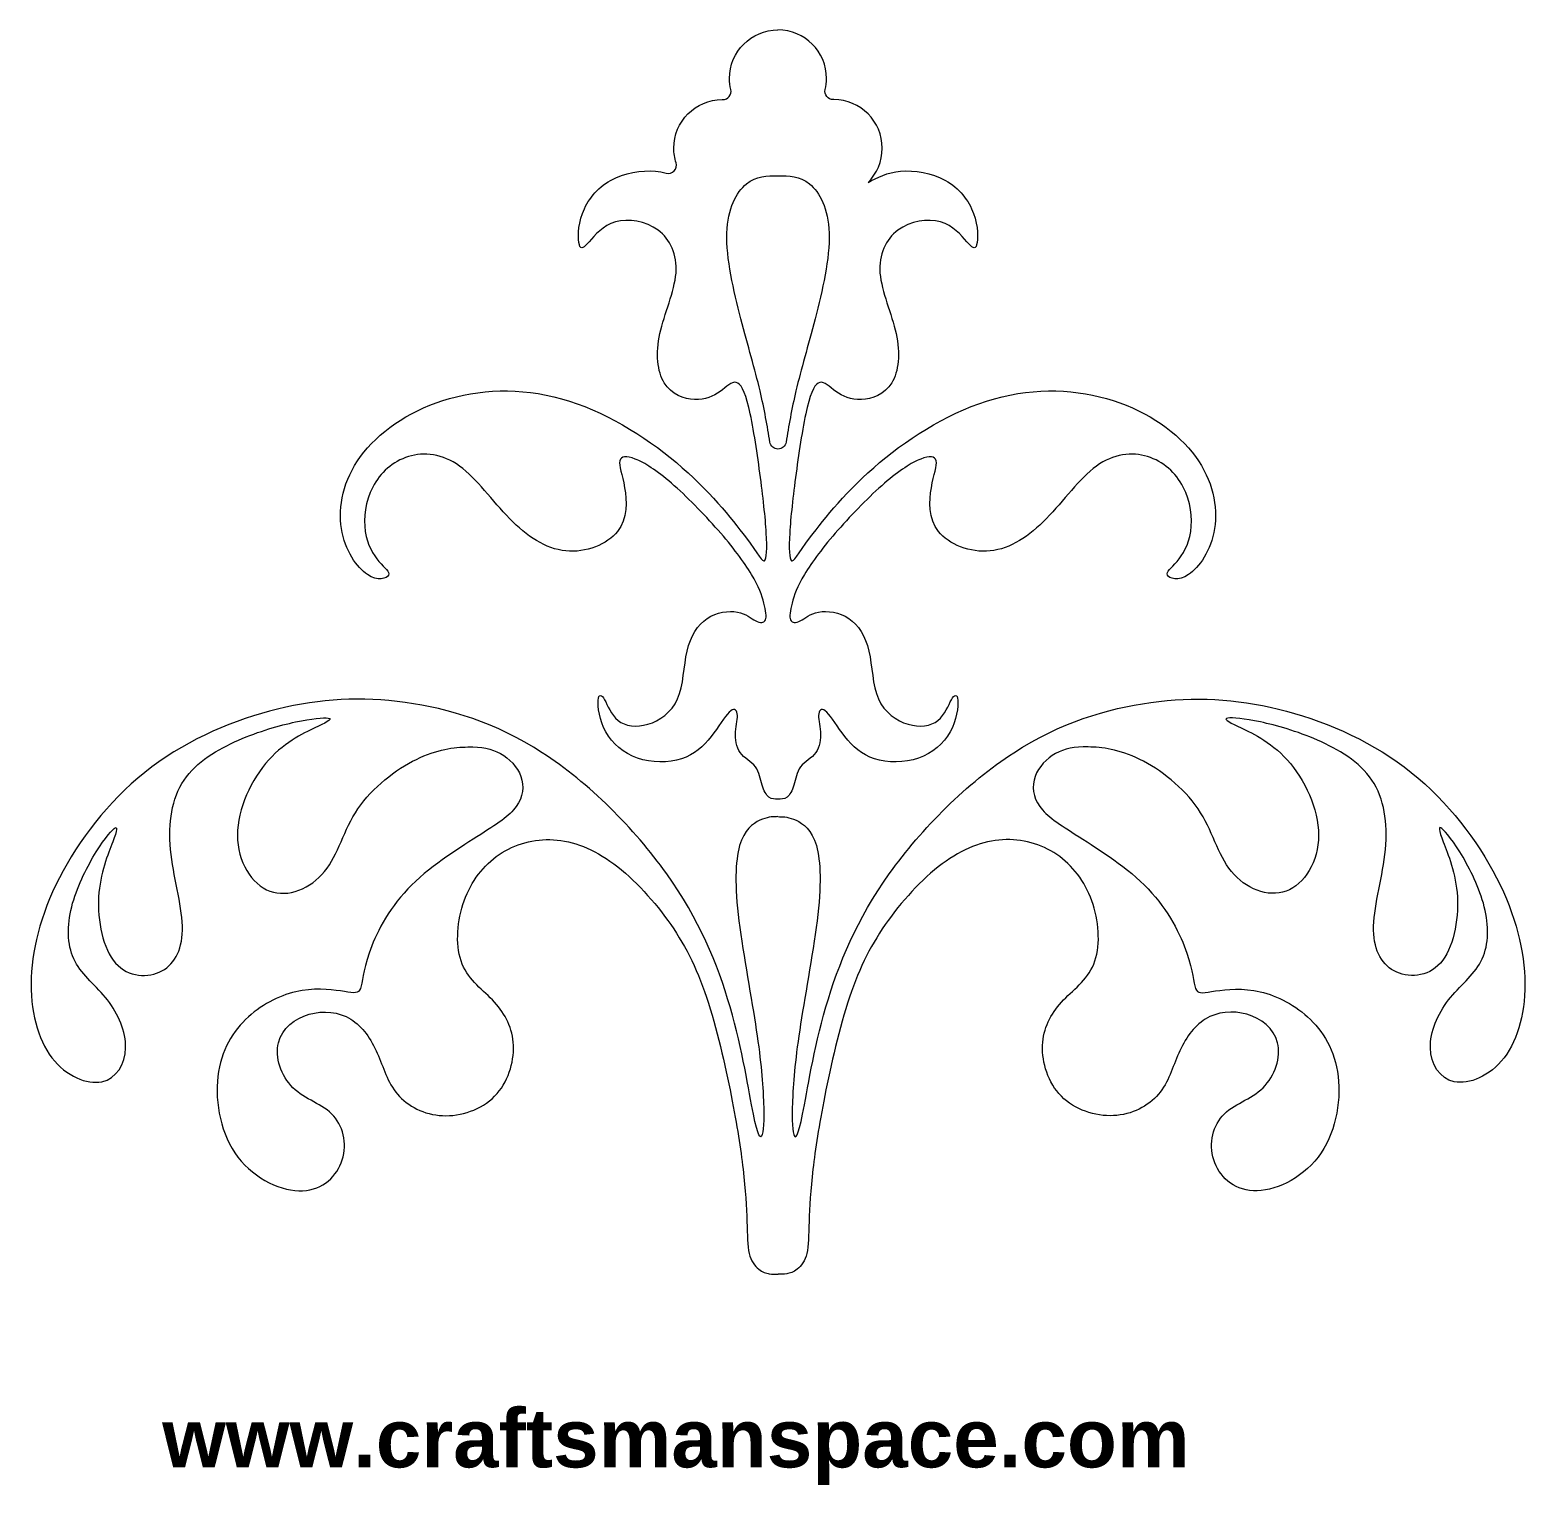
# Model space of a CAD drawing. Header units: millimetres. Extents: x 119 to 303, y -62 to 136.
# Drawn here: x 161 to 263.2, y -62.3 to 37 of the extents above; entities that cross this region are included whole.
import ezdxf

# ---------------------------------------------------------------- set-up
doc = ezdxf.new("R2010")
doc.units = ezdxf.units.MM
doc.header["$MEASUREMENT"] = 0
doc.layers.add('Layer 1', color=7, linetype='Continuous')

msp = doc.modelspace()

# ---------------------------------------------------------------- linework, layer by layer
at = {"layer": 'Layer 1', "lineweight": 20}
for points, knots in [([(212.146, -15.5038), (211.9339, -15.5038), (211.7208, -15.5038), (211.5304, -15.3613), (211.5304, -15.3613), (211.3401, -15.2189), (211.1709, -14.9334), (211.0557, -14.5393), (211.0557, -14.5393), (210.941, -14.1453), (210.8793, -13.6421), (210.6032, -13.2798), (210.6032, -13.2798), (210.3277, -12.9181), (209.8363, -12.6971), (209.5602, -12.3164), (209.5602, -12.3164), (209.2847, -11.9363), (209.223, -11.3965), (209.2536, -10.8994), (209.2536, -10.8994), (209.2842, -10.4024), (209.4072, -9.9483), (209.3643, -9.66), (209.3643, -9.66), (209.3215, -9.3717), (209.1122, -9.2487), (208.8055, -9.5492), (208.8055, -9.5492), (208.4994, -9.8498), (208.0937, -10.5744), (207.5783, -11.2245), (207.5783, -11.2245), (207.0635, -11.8745), (206.4369, -12.4517), (205.5475, -12.74), (205.5475, -12.74), (204.6581, -13.0283), (203.5044, -13.0283), (202.5471, -12.6971), (202.5471, -12.6971), (201.5904, -12.366), (200.8296, -11.7026), (200.3877, -10.905), (200.3877, -10.905), (199.9463, -10.108), (199.8228, -9.1747), (199.8595, -8.7328), (199.8595, -8.7328), (199.8962, -8.2914), (200.0933, -8.341), (200.302, -8.7027), (200.302, -8.7027), (200.5101, -9.0645), (200.7311, -9.7401), (201.2219, -10.1264), (201.2219, -10.1264), (201.7128, -10.5126), (202.4736, -10.6112), (203.2651, -10.378), (203.2651, -10.378), (204.0565, -10.1448), (204.8791, -9.5799), (205.2904, -8.6471), (205.2904, -8.6471), (205.7011, -7.7148), (205.7011, -6.4142), (205.9404, -5.3834), (205.9404, -5.3834), (206.1797, -4.3527), (206.6584, -3.5919), (207.309, -3.1561), (207.309, -3.1561), (207.959, -2.7209), (208.7816, -2.6096), (209.3705, -2.7203), (209.3705, -2.7203), (209.9593, -2.8305), (210.3155, -3.1622), (210.6221, -3.322), (210.6221, -3.322), (210.9288, -3.4811), (211.1865, -3.4689), (211.285, -3.2541), (211.285, -3.2541), (211.3829, -3.0398), (211.3212, -2.6218), (211.1865, -2.1065), (211.1865, -2.1065), (211.0518, -1.5916), (210.8425, -0.9778), (210.3394, -0.1435), (210.3394, -0.1435), (209.8368, 0.6908), (209.0387, 1.7466), (208.0509, 2.8753), (208.0509, 2.8753), (207.0635, 4.0039), (205.8848, 5.2072), (204.8724, 6.0782), (204.8724, 6.0782), (203.8606, 6.9492), (203.0135, 7.4891), (202.4002, 7.7345), (202.4002, 7.7345), (201.7868, 7.98), (201.4056, 7.931), (201.3383, 7.606), (201.3383, 7.606), (201.2709, 7.2809), (201.5164, 6.6793), (201.67, 5.7771), (201.67, 5.7771), (201.823, 4.8755), (201.8848, 3.6728), (201.1852, 2.7829), (201.1852, 2.7829), (200.4862, 1.8935), (199.0252, 1.3164), (197.6511, 1.4577), (197.6511, 1.4577), (196.277, 1.5985), (194.988, 2.4584), (193.8098, 3.6611), (193.8098, 3.6611), (192.6321, 4.8633), (191.5641, 6.4094), (190.3981, 7.2498), (190.3981, 7.2498), (189.2327, 8.0902), (187.9687, 8.226), (186.9013, 7.9004), (186.9013, 7.9004), (185.8338, 7.5754), (184.9622, 6.7895), (184.4591, 5.82), (184.4591, 5.82), (183.9565, 4.851), (183.8207, 3.6973), (183.956, 2.7834), (183.956, 2.7834), (184.0907, 1.8696), (184.4964, 1.1939), (184.8888, 0.7336), (184.8888, 0.7336), (185.2811, 0.2739), (185.6624, 0.0285), (185.5455, -0.1986), (185.5455, -0.1986), (185.4292, -0.4257), (184.8147, -0.6344), (184.0968, -0.1557), (184.0968, -0.1557), (183.3794, 0.3223), (182.5574, 1.4889), (182.3242, 2.9799), (182.3242, 2.9799), (182.091, 4.4703), (182.4472, 6.2869), (183.6315, 7.9065), (183.6315, 7.9065), (184.8153, 9.5261), (186.8278, 10.9503), (189.2577, 11.7295), (189.2577, 11.7295), (191.6871, 12.5081), (194.5344, 12.6433), (197.3628, 11.8519), (197.3628, 11.8519), (200.1912, 11.0605), (203.0012, 9.3419), (205.2041, 7.4891), (205.2041, 7.4891), (207.4064, 5.6363), (209.0026, 3.6483), (209.9226, 2.4089), (209.9226, 2.4089), (210.8425, 1.1694), (211.0885, 0.6785), (211.2293, 0.7893), (211.2293, 0.7893), (211.3701, 0.8995), (211.4074, 1.6113), (211.3462, 2.6788), (211.3462, 2.6788), (211.285, 3.7463), (211.1247, 5.1705), (210.9099, 6.7656), (210.9099, 6.7656), (210.6956, 8.3607), (210.4257, 10.1277), (210.1496, 11.2631), (210.1496, 11.2631), (209.8736, 12.3979), (209.5908, 12.901), (209.2842, 12.9689), (209.2842, 12.9689), (208.9775, 13.0363), (208.6458, 12.6673), (208.1917, 12.3484), (208.1917, 12.3484), (207.7381, 12.0295), (207.1615, 11.7595), (206.4435, 11.7901), (206.4435, 11.7901), (205.7261, 11.8207), (204.8663, 12.1525), (204.3815, 12.9316), (204.3815, 12.9316), (203.8973, 13.7108), (203.7865, 14.938), (204.081, 16.3004), (204.081, 16.3004), (204.3754, 17.6623), (205.0755, 19.1595), (205.1796, 20.4295), (205.1796, 20.4295), (205.2837, 21.6996), (204.7928, 22.7426), (203.9524, 23.3626), (203.9524, 23.3626), (203.112, 23.982), (201.921, 24.1785), (201.05, 23.933), (201.05, 23.933), (200.179, 23.6876), (199.6269, 23.0002), (199.2523, 22.5767), (199.2523, 22.5767), (198.8783, 22.1537), (198.6818, 21.9934), (198.5772, 22.3619), (198.5772, 22.3619), (198.4731, 22.7298), (198.4609, 23.6264), (198.7859, 24.5035), (198.7859, 24.5035), (199.1109, 25.3806), (199.7743, 26.2399), (200.7066, 26.7614), (200.7066, 26.7614), (201.6388, 27.2829), (202.8421, 27.4671), (203.7687, 27.3876), (203.7687, 27.3876), (204.0353, 27.3647), (204.2797, 27.3202), (204.5073, 27.2601), (204.5073, 27.2601), (204.7088, 27.2067), (204.9091, 27.2634), (205.0527, 27.4143), (205.0527, 27.4143), (205.1963, 27.5651), (205.243, 27.7671), (205.1802, 27.9658), (205.1802, 27.9658), (205.0811, 28.2814), (205.0265, 28.617), (205.0265, 28.9654), (205.0265, 28.9654), (205.0265, 30.7953), (206.5103, 32.2791), (208.3403, 32.2791), (208.3403, 32.2791), (208.3514, 32.2791), (208.3631, 32.2791), (208.3731, 32.2791), (208.3731, 32.2791), (208.5501, 32.2774), (208.7031, 32.3498), (208.8133, 32.4878), (208.8133, 32.4878), (208.9241, 32.6258), (208.9614, 32.7911), (208.9208, 32.9631), (208.9208, 32.9631), (208.8634, 33.208), (208.8323, 33.4635), (208.8323, 33.7256), (208.8323, 33.7256), (208.8323, 35.5555), (210.316, 37.0393), (212.146, 37.0393)], [0, 0, 0, 0, 0.01388889, 0.01388889, 0.01388889, 0.01388889, 0.02777778, 0.02777778, 0.02777778, 0.02777778, 0.04166667, 0.04166667, 0.04166667, 0.04166667, 0.05555556, 0.05555556, 0.05555556, 0.05555556, 0.06944444, 0.06944444, 0.06944444, 0.06944444, 0.08333333, 0.08333333, 0.08333333, 0.08333333, 0.09722222, 0.09722222, 0.09722222, 0.09722222, 0.11111111, 0.11111111, 0.11111111, 0.11111111, 0.125, 0.125, 0.125, 0.125, 0.13888889, 0.13888889, 0.13888889, 0.13888889, 0.15277778, 0.15277778, 0.15277778, 0.15277778, 0.16666667, 0.16666667, 0.16666667, 0.16666667, 0.18055556, 0.18055556, 0.18055556, 0.18055556, 0.19444444, 0.19444444, 0.19444444, 0.19444444, 0.20833333, 0.20833333, 0.20833333, 0.20833333, 0.22222222, 0.22222222, 0.22222222, 0.22222222, 0.23611111, 0.23611111, 0.23611111, 0.23611111, 0.25, 0.25, 0.25, 0.25, 0.26388889, 0.26388889, 0.26388889, 0.26388889, 0.27777778, 0.27777778, 0.27777778, 0.27777778, 0.29166667, 0.29166667, 0.29166667, 0.29166667, 0.30555556, 0.30555556, 0.30555556, 0.30555556, 0.31944444, 0.31944444, 0.31944444, 0.31944444, 0.33333333, 0.33333333, 0.33333333, 0.33333333, 0.34722222, 0.34722222, 0.34722222, 0.34722222, 0.36111111, 0.36111111, 0.36111111, 0.36111111, 0.375, 0.375, 0.375, 0.375, 0.38888889, 0.38888889, 0.38888889, 0.38888889, 0.40277778, 0.40277778, 0.40277778, 0.40277778, 0.41666667, 0.41666667, 0.41666667, 0.41666667, 0.43055556, 0.43055556, 0.43055556, 0.43055556, 0.44444444, 0.44444444, 0.44444444, 0.44444444, 0.45833333, 0.45833333, 0.45833333, 0.45833333, 0.47222222, 0.47222222, 0.47222222, 0.47222222, 0.48611111, 0.48611111, 0.48611111, 0.48611111, 0.5, 0.5, 0.5, 0.5, 0.51388889, 0.51388889, 0.51388889, 0.51388889, 0.52777778, 0.52777778, 0.52777778, 0.52777778, 0.54166667, 0.54166667, 0.54166667, 0.54166667, 0.55555556, 0.55555556, 0.55555556, 0.55555556, 0.56944444, 0.56944444, 0.56944444, 0.56944444, 0.58333333, 0.58333333, 0.58333333, 0.58333333, 0.59722222, 0.59722222, 0.59722222, 0.59722222, 0.61111111, 0.61111111, 0.61111111, 0.61111111, 0.625, 0.625, 0.625, 0.625, 0.63888889, 0.63888889, 0.63888889, 0.63888889, 0.65277778, 0.65277778, 0.65277778, 0.65277778, 0.66666667, 0.66666667, 0.66666667, 0.66666667, 0.68055556, 0.68055556, 0.68055556, 0.68055556, 0.69444444, 0.69444444, 0.69444444, 0.69444444, 0.70833333, 0.70833333, 0.70833333, 0.70833333, 0.72222222, 0.72222222, 0.72222222, 0.72222222, 0.73611111, 0.73611111, 0.73611111, 0.73611111, 0.75, 0.75, 0.75, 0.75, 0.76388889, 0.76388889, 0.76388889, 0.76388889, 0.77777778, 0.77777778, 0.77777778, 0.77777778, 0.79166667, 0.79166667, 0.79166667, 0.79166667, 0.80555556, 0.80555556, 0.80555556, 0.80555556, 0.81944444, 0.81944444, 0.81944444, 0.81944444, 0.83333333, 0.83333333, 0.83333333, 0.83333333, 0.84722222, 0.84722222, 0.84722222, 0.84722222, 0.86111111, 0.86111111, 0.86111111, 0.86111111, 0.875, 0.875, 0.875, 0.875, 0.88888889, 0.88888889, 0.88888889, 0.88888889, 0.90277778, 0.90277778, 0.90277778, 0.90277778, 0.91666667, 0.91666667, 0.91666667, 0.91666667, 0.93055556, 0.93055556, 0.93055556, 0.93055556, 0.94444444, 0.94444444, 0.94444444, 0.94444444, 0.95833333, 0.95833333, 0.95833333, 0.95833333, 0.97222222, 0.97222222, 0.97222222, 0.97222222, 1, 1, 1, 1]), ([(218.2959, 26.6223), (218.8953, 27.2217), (219.2665, 28.0504), (219.2665, 28.9654), (219.2665, 28.9654), (219.2665, 30.7953), (217.7828, 32.2791), (215.9528, 32.2791), (215.9528, 32.2791), (215.9417, 32.2791), (215.93, 32.2791), (215.92, 32.2791), (215.92, 32.2791), (215.743, 32.2774), (215.5899, 32.3498), (215.4797, 32.4878), (215.4797, 32.4878), (215.369, 32.6258), (215.3317, 32.7911), (215.3723, 32.9631), (215.3723, 32.9631), (215.4297, 33.208), (215.4608, 33.4635), (215.4608, 33.7256), (215.4608, 33.7256), (215.4608, 35.5555), (213.9759, 37.0393), (212.146, 37.0393)], [0, 0, 0, 0, 0.125, 0.125, 0.125, 0.125, 0.25, 0.25, 0.25, 0.25, 0.375, 0.375, 0.375, 0.375, 0.5, 0.5, 0.5, 0.5, 0.625, 0.625, 0.625, 0.625, 0.75, 0.75, 0.75, 0.75, 1, 1, 1, 1]), ([(212.6964, 8.8844), (212.8667, 9.9546), (213.0843, 11.1596), (213.3737, 12.384), (213.3737, 12.384), (213.7294, 13.8861), (214.1958, 15.4211), (214.6867, 17.3173), (214.6867, 17.3173), (215.1775, 19.2129), (215.6929, 21.4708), (215.6439, 23.1583), (215.6439, 23.1583), (215.5949, 24.8452), (214.9805, 25.9628), (214.3037, 26.521), (214.3037, 26.521), (213.6275, 27.0792), (212.8868, 27.0792), (212.1465, 27.0792), (212.1465, 27.0792), (211.4063, 27.0792), (210.6656, 27.0792), (209.9893, 26.521), (209.9893, 26.521), (209.3126, 25.9628), (208.6981, 24.8452), (208.6492, 23.1583), (208.6492, 23.1583), (208.6002, 21.4708), (209.1155, 19.2129), (209.6064, 17.3173), (209.6064, 17.3173), (210.0973, 15.4211), (210.5637, 13.8867), (210.9193, 12.384), (210.9193, 12.384), (211.2093, 11.1596), (211.4264, 9.9546), (211.5967, 8.8844), (211.5967, 8.8844), (211.6401, 8.6122), (211.8705, 8.4152), (212.1465, 8.4152), (212.1465, 8.4152), (212.422, 8.4152), (212.653, 8.6122), (212.6964, 8.8844)], [0, 0, 0, 0, 0.07692308, 0.07692308, 0.07692308, 0.07692308, 0.15384615, 0.15384615, 0.15384615, 0.15384615, 0.23076923, 0.23076923, 0.23076923, 0.23076923, 0.30769231, 0.30769231, 0.30769231, 0.30769231, 0.38461538, 0.38461538, 0.38461538, 0.38461538, 0.46153846, 0.46153846, 0.46153846, 0.46153846, 0.53846154, 0.53846154, 0.53846154, 0.53846154, 0.61538462, 0.61538462, 0.61538462, 0.61538462, 0.69230769, 0.69230769, 0.69230769, 0.69230769, 0.76923077, 0.76923077, 0.76923077, 0.76923077, 0.84615385, 0.84615385, 0.84615385, 0.84615385, 1, 1, 1, 1]), ([(218.2959, 26.6223), (218.9465, 26.9651), (219.5982, 27.3085), (220.5243, 27.3876), (220.5243, 27.3876), (221.451, 27.4671), (222.6543, 27.2829), (223.5865, 26.7614), (223.5865, 26.7614), (224.5187, 26.2399), (225.1821, 25.3806), (225.5072, 24.5035), (225.5072, 24.5035), (225.8322, 23.6264), (225.82, 22.7298), (225.7159, 22.3619), (225.7159, 22.3619), (225.6112, 21.9934), (225.4148, 22.1537), (225.0408, 22.5767), (225.0408, 22.5767), (224.6662, 23.0002), (224.1141, 23.6876), (223.2431, 23.933), (223.2431, 23.933), (222.3721, 24.1785), (221.1811, 23.982), (220.3407, 23.3626), (220.3407, 23.3626), (219.5003, 22.7426), (219.0094, 21.6996), (219.1135, 20.4295), (219.1135, 20.4295), (219.2176, 19.1595), (219.9177, 17.6623), (220.2121, 16.3004), (220.2121, 16.3004), (220.5065, 14.938), (220.3958, 13.7108), (219.9116, 12.9316), (219.9116, 12.9316), (219.4268, 12.1525), (218.5669, 11.8207), (217.8495, 11.7901), (217.8495, 11.7901), (217.1316, 11.7595), (216.555, 12.0295), (216.1014, 12.3484), (216.1014, 12.3484), (215.6473, 12.6673), (215.3156, 13.0363), (215.0089, 12.9689), (215.0089, 12.9689), (214.7022, 12.901), (214.4195, 12.3979), (214.1435, 11.2631), (214.1435, 11.2631), (213.8674, 10.1277), (213.5975, 8.3607), (213.3832, 6.7656), (213.3832, 6.7656), (213.1684, 5.1705), (213.0081, 3.7463), (212.9469, 2.6788), (212.9469, 2.6788), (212.8856, 1.6113), (212.9229, 0.8995), (213.0637, 0.7893), (213.0637, 0.7893), (213.2045, 0.6785), (213.4505, 1.1694), (214.3705, 2.4089), (214.3705, 2.4089), (215.2905, 3.6483), (216.8867, 5.6363), (219.089, 7.4891), (219.089, 7.4891), (221.2918, 9.3419), (224.1019, 11.0605), (226.9303, 11.8519), (226.9303, 11.8519), (229.7587, 12.6433), (232.606, 12.5081), (235.0354, 11.7295), (235.0354, 11.7295), (237.4653, 10.9503), (239.4778, 9.5261), (240.6616, 7.9065), (240.6616, 7.9065), (241.8459, 6.2869), (242.2021, 4.4703), (241.9689, 2.9799), (241.9689, 2.9799), (241.7357, 1.4889), (240.9137, 0.3223), (240.1963, -0.1557), (240.1963, -0.1557), (239.4783, -0.6344), (238.8639, -0.4257), (238.7476, -0.1986), (238.7476, -0.1986), (238.6307, 0.0285), (239.012, 0.2739), (239.4043, 0.7336), (239.4043, 0.7336), (239.7967, 1.1939), (240.2024, 1.8696), (240.3371, 2.7834), (240.3371, 2.7834), (240.4723, 3.6973), (240.3365, 4.851), (239.834, 5.82), (239.834, 5.82), (239.3309, 6.7895), (238.4593, 7.5754), (237.3918, 7.9004), (237.3918, 7.9004), (236.3244, 8.226), (235.0604, 8.0902), (233.895, 7.2498), (233.895, 7.2498), (232.729, 6.4094), (231.661, 4.8633), (230.4833, 3.6611), (230.4833, 3.6611), (229.3051, 2.4584), (228.0161, 1.5985), (226.642, 1.4577), (226.642, 1.4577), (225.2679, 1.3164), (223.8069, 1.8935), (223.1079, 2.7829), (223.1079, 2.7829), (222.4083, 3.6728), (222.4701, 4.8755), (222.6231, 5.7771), (222.6231, 5.7771), (222.7767, 6.6793), (223.0222, 7.2809), (222.9548, 7.606), (222.9548, 7.606), (222.8875, 7.931), (222.5062, 7.98), (221.8929, 7.7345), (221.8929, 7.7345), (221.2796, 7.4891), (220.4325, 6.9492), (219.4207, 6.0782), (219.4207, 6.0782), (218.4083, 5.2072), (217.2295, 4.0039), (216.2422, 2.8753), (216.2422, 2.8753), (215.2543, 1.7466), (214.4562, 0.6908), (213.9537, -0.1435), (213.9537, -0.1435), (213.4505, -0.9778), (213.2413, -1.5916), (213.1066, -2.1065), (213.1066, -2.1065), (212.9719, -2.6218), (212.9101, -3.0398), (213.0081, -3.2541), (213.0081, -3.2541), (213.1066, -3.4689), (213.3643, -3.4811), (213.6709, -3.322), (213.6709, -3.322), (213.9776, -3.1622), (214.3338, -2.8305), (214.9226, -2.7203), (214.9226, -2.7203), (215.5115, -2.6096), (216.3341, -2.7209), (216.9841, -3.1561), (216.9841, -3.1561), (217.6347, -3.5919), (218.1134, -4.3527), (218.3527, -5.3834), (218.3527, -5.3834), (218.592, -6.4142), (218.592, -7.7148), (219.0027, -8.6471), (219.0027, -8.6471), (219.414, -9.5799), (220.2366, -10.1448), (221.028, -10.378), (221.028, -10.378), (221.8194, -10.6112), (222.5803, -10.5126), (223.0711, -10.1264), (223.0711, -10.1264), (223.562, -9.7401), (223.783, -9.0645), (223.9911, -8.7027), (223.9911, -8.7027), (224.1998, -8.341), (224.3968, -8.2914), (224.4336, -8.7328), (224.4336, -8.7328), (224.4703, -9.1747), (224.3468, -10.108), (223.9054, -10.905), (223.9054, -10.905), (223.4635, -11.7026), (222.7027, -12.366), (221.746, -12.6971), (221.746, -12.6971), (220.7887, -13.0283), (219.635, -13.0283), (218.7456, -12.74), (218.7456, -12.74), (217.8562, -12.4517), (217.2295, -11.8745), (216.7147, -11.2245), (216.7147, -11.2245), (216.1994, -10.5744), (215.7936, -9.8498), (215.4875, -9.5492), (215.4875, -9.5492), (215.1809, -9.2487), (214.9716, -9.3717), (214.9288, -9.66), (214.9288, -9.66), (214.8859, -9.9483), (215.0089, -10.4024), (215.0395, -10.8994), (215.0395, -10.8994), (215.0701, -11.3965), (215.0083, -11.9363), (214.7328, -12.3164), (214.7328, -12.3164), (214.4568, -12.6971), (213.9654, -12.9181), (213.6899, -13.2798), (213.6899, -13.2798), (213.4138, -13.6421), (213.352, -14.1453), (213.2374, -14.5393), (213.2374, -14.5393), (213.1222, -14.9334), (212.953, -15.2189), (212.7626, -15.3613), (212.7626, -15.3613), (212.5723, -15.5038), (212.358, -15.5038), (212.146, -15.5038)], [0, 0, 0, 0, 0.01587302, 0.01587302, 0.01587302, 0.01587302, 0.03174603, 0.03174603, 0.03174603, 0.03174603, 0.04761905, 0.04761905, 0.04761905, 0.04761905, 0.06349206, 0.06349206, 0.06349206, 0.06349206, 0.07936508, 0.07936508, 0.07936508, 0.07936508, 0.0952381, 0.0952381, 0.0952381, 0.0952381, 0.11111111, 0.11111111, 0.11111111, 0.11111111, 0.12698413, 0.12698413, 0.12698413, 0.12698413, 0.14285714, 0.14285714, 0.14285714, 0.14285714, 0.15873016, 0.15873016, 0.15873016, 0.15873016, 0.17460317, 0.17460317, 0.17460317, 0.17460317, 0.19047619, 0.19047619, 0.19047619, 0.19047619, 0.20634921, 0.20634921, 0.20634921, 0.20634921, 0.22222222, 0.22222222, 0.22222222, 0.22222222, 0.23809524, 0.23809524, 0.23809524, 0.23809524, 0.25396825, 0.25396825, 0.25396825, 0.25396825, 0.26984127, 0.26984127, 0.26984127, 0.26984127, 0.28571429, 0.28571429, 0.28571429, 0.28571429, 0.3015873, 0.3015873, 0.3015873, 0.3015873, 0.31746032, 0.31746032, 0.31746032, 0.31746032, 0.33333333, 0.33333333, 0.33333333, 0.33333333, 0.34920635, 0.34920635, 0.34920635, 0.34920635, 0.36507937, 0.36507937, 0.36507937, 0.36507937, 0.38095238, 0.38095238, 0.38095238, 0.38095238, 0.3968254, 0.3968254, 0.3968254, 0.3968254, 0.41269841, 0.41269841, 0.41269841, 0.41269841, 0.42857143, 0.42857143, 0.42857143, 0.42857143, 0.44444444, 0.44444444, 0.44444444, 0.44444444, 0.46031746, 0.46031746, 0.46031746, 0.46031746, 0.47619048, 0.47619048, 0.47619048, 0.47619048, 0.49206349, 0.49206349, 0.49206349, 0.49206349, 0.50793651, 0.50793651, 0.50793651, 0.50793651, 0.52380952, 0.52380952, 0.52380952, 0.52380952, 0.53968254, 0.53968254, 0.53968254, 0.53968254, 0.55555556, 0.55555556, 0.55555556, 0.55555556, 0.57142857, 0.57142857, 0.57142857, 0.57142857, 0.58730159, 0.58730159, 0.58730159, 0.58730159, 0.6031746, 0.6031746, 0.6031746, 0.6031746, 0.61904762, 0.61904762, 0.61904762, 0.61904762, 0.63492063, 0.63492063, 0.63492063, 0.63492063, 0.65079365, 0.65079365, 0.65079365, 0.65079365, 0.66666667, 0.66666667, 0.66666667, 0.66666667, 0.68253968, 0.68253968, 0.68253968, 0.68253968, 0.6984127, 0.6984127, 0.6984127, 0.6984127, 0.71428571, 0.71428571, 0.71428571, 0.71428571, 0.73015873, 0.73015873, 0.73015873, 0.73015873, 0.74603175, 0.74603175, 0.74603175, 0.74603175, 0.76190476, 0.76190476, 0.76190476, 0.76190476, 0.77777778, 0.77777778, 0.77777778, 0.77777778, 0.79365079, 0.79365079, 0.79365079, 0.79365079, 0.80952381, 0.80952381, 0.80952381, 0.80952381, 0.82539683, 0.82539683, 0.82539683, 0.82539683, 0.84126984, 0.84126984, 0.84126984, 0.84126984, 0.85714286, 0.85714286, 0.85714286, 0.85714286, 0.87301587, 0.87301587, 0.87301587, 0.87301587, 0.88888889, 0.88888889, 0.88888889, 0.88888889, 0.9047619, 0.9047619, 0.9047619, 0.9047619, 0.92063492, 0.92063492, 0.92063492, 0.92063492, 0.93650794, 0.93650794, 0.93650794, 0.93650794, 0.95238095, 0.95238095, 0.95238095, 0.95238095, 0.96825397, 0.96825397, 0.96825397, 0.96825397, 1, 1, 1, 1]), ([(212.146, -16.6926), (211.8466, -16.6926), (211.5471, -16.6926), (211.0908, -16.864), (211.0908, -16.864), (210.6344, -17.036), (210.0205, -17.38), (209.6526, -18.2999), (209.6526, -18.2999), (209.2847, -19.2205), (209.1612, -20.7176), (209.3821, -22.9444), (209.3821, -22.9444), (209.6031, -25.1717), (210.168, -28.1298), (210.5359, -30.4362), (210.5359, -30.4362), (210.9038, -32.7431), (211.0763, -34.4005), (211.1436, -35.719), (211.1436, -35.719), (211.211, -37.038), (211.1742, -38.0203), (211.064, -38.3943), (211.064, -38.3943), (210.9533, -38.7689), (210.7691, -38.5351), (210.4624, -37.0018), (210.4624, -37.0018), (210.1557, -35.468), (209.7255, -32.6329), (208.8729, -29.6882), (208.8729, -29.6882), (208.0203, -26.7429), (206.7441, -23.6868), (204.5418, -20.5946), (204.5418, -20.5946), (202.3389, -17.5024), (199.2094, -14.3729), (196.0438, -12.3237), (196.0438, -12.3237), (192.8775, -10.2744), (189.6746, -9.3049), (186.6803, -8.8936), (186.6803, -8.8936), (183.686, -8.4823), (180.9005, -8.6304), (177.968, -9.3478), (177.968, -9.3478), (175.035, -10.0657), (171.9544, -11.3542), (169.3715, -13.2988), (169.3715, -13.2988), (166.7885, -15.2439), (164.702, -17.8464), (163.3095, -20.3982), (163.3095, -20.3982), (161.917, -22.9505), (161.2169, -25.4544), (161.1311, -27.6873), (161.1311, -27.6873), (161.0454, -29.9208), (161.573, -31.8843), (162.5481, -33.1544), (162.5481, -33.1544), (163.5238, -34.4244), (164.948, -35.0016), (165.9537, -34.7929), (165.9537, -34.7929), (166.9599, -34.5842), (167.5493, -33.5901), (167.5799, -32.4859), (167.5799, -32.4859), (167.6105, -31.3812), (167.0829, -30.1662), (166.3405, -29.2095), (166.3405, -29.2095), (165.598, -28.2522), (164.6408, -27.5521), (164.1315, -26.5831), (164.1315, -26.5831), (163.6223, -25.6136), (163.5611, -24.3742), (163.8432, -23.0919), (163.8432, -23.0919), (164.1254, -21.8096), (164.7515, -20.4839), (165.3526, -19.4598), (165.3526, -19.4598), (165.9537, -18.4352), (166.5308, -17.7106), (166.7946, -17.5024), (166.7946, -17.5024), (167.0584, -17.2937), (167.0089, -17.6004), (166.7022, -18.4163), (166.7022, -18.4163), (166.3956, -19.2322), (165.8312, -20.5579), (165.7394, -22.1775), (165.7394, -22.1775), (165.647, -23.797), (166.0277, -25.7121), (166.8987, -26.6933), (166.8987, -26.6933), (167.7697, -27.6751), (169.1327, -27.7246), (170.0649, -27.2215), (170.0649, -27.2215), (170.9977, -26.7184), (171.5009, -25.6626), (171.458, -24.166), (171.458, -24.166), (171.4151, -22.6689), (170.8258, -20.7293), (170.6538, -18.9261), (170.6538, -18.9261), (170.4818, -17.1223), (170.7278, -15.4526), (171.5743, -14.1954), (171.5743, -14.1954), (172.4208, -12.9375), (173.869, -12.0905), (175.286, -11.471), (175.286, -11.471), (176.7035, -10.8516), (178.0905, -10.4581), (179.1947, -10.2255), (179.1947, -10.2255), (180.2989, -9.9923), (181.1214, -9.9182), (181.422, -9.9611), (181.422, -9.9611), (181.7231, -10.004), (181.5016, -10.1642), (180.7046, -10.5382), (180.7046, -10.5382), (179.907, -10.9123), (178.5318, -11.5016), (177.3603, -12.8146), (177.3603, -12.8146), (176.1887, -14.1275), (175.2186, -16.165), (175.2186, -17.9627), (175.2186, -17.9627), (175.2186, -19.7603), (176.1887, -21.3187), (177.4398, -21.779), (177.4398, -21.779), (178.6915, -22.2392), (180.2254, -21.6009), (181.1699, -20.4416), (181.1699, -20.4416), (182.1149, -19.2817), (182.4716, -17.6004), (183.4529, -16.1466), (183.4529, -16.1466), (184.4346, -14.6924), (186.0425, -13.4646), (187.4411, -12.7778), (187.4411, -12.7778), (188.8397, -12.091), (190.0308, -11.943), (190.963, -11.9307), (190.963, -11.9307), (191.8952, -11.9185), (192.5709, -12.0415), (193.1842, -12.3849), (193.1842, -12.3849), (193.7975, -12.7283), (194.3502, -13.2932), (194.5834, -13.9494), (194.5834, -13.9494), (194.8166, -14.6061), (194.7303, -15.3547), (194.2706, -15.9986), (194.2706, -15.9986), (193.8103, -16.6431), (192.9755, -17.1835), (191.583, -18.0667), (191.583, -18.0667), (190.1905, -18.95), (188.2387, -20.1778), (186.8523, -21.6315), (186.8523, -21.6315), (185.4659, -23.0852), (184.6433, -24.7671), (184.2203, -26.006), (184.2203, -26.006), (183.7968, -27.2454), (183.7718, -28.0435), (183.6248, -28.4175), (183.6248, -28.4175), (183.4773, -28.7921), (183.2074, -28.7426), (182.539, -28.6385), (182.539, -28.6385), (181.87, -28.5344), (180.802, -28.3741), (179.6427, -28.5645), (179.6427, -28.5645), (178.4828, -28.7548), (177.2311, -29.2952), (176.1637, -30.1968), (176.1637, -30.1968), (175.0962, -31.099), (174.2124, -32.3629), (173.9302, -34.1055), (173.9302, -34.1055), (173.648, -35.8481), (173.9675, -38.0693), (175.0472, -39.6583), (175.0472, -39.6583), (176.1269, -41.2472), (177.968, -42.205), (179.4095, -42.2479), (179.4095, -42.2479), (180.8515, -42.2908), (181.8945, -41.4192), (182.3119, -40.3334), (182.3119, -40.3334), (182.7293, -39.2475), (182.5201, -37.9463), (181.7965, -37.1365), (181.7965, -37.1365), (181.0725, -36.3267), (179.833, -36.0073), (179.011, -35.2036), (179.011, -35.2036), (178.189, -34.3999), (177.7832, -33.1115), (178.0226, -32.1303), (178.0226, -32.1303), (178.2619, -31.1485), (179.1462, -30.4729), (180.1152, -30.1907), (180.1152, -30.1907), (181.0847, -29.9085), (182.1399, -30.0193), (182.9558, -30.5157), (182.9558, -30.5157), (183.7718, -31.0127), (184.3489, -31.8971), (184.7719, -32.8538), (184.7719, -32.8538), (185.1954, -33.8111), (185.4653, -34.8418), (186.1583, -35.6516), (186.1583, -35.6516), (186.8517, -36.4614), (187.9693, -37.0508), (189.2265, -37.112), (189.2265, -37.112), (190.4844, -37.1732), (191.8835, -36.7069), (192.7913, -35.7869), (192.7913, -35.7869), (193.699, -34.8663), (194.117, -33.4916), (194.0741, -32.3201), (194.0741, -32.3201), (194.0307, -31.148), (193.5276, -30.1785), (192.779, -29.3626), (192.779, -29.3626), (192.0305, -28.5467), (191.0365, -27.8838), (190.5762, -26.7612), (190.5762, -26.7612), (190.1159, -25.6387), (190.1899, -24.0553), (190.6252, -22.6934), (190.6252, -22.6934), (191.0609, -21.3315), (191.859, -20.1894), (192.902, -19.4169), (192.902, -19.4169), (193.945, -18.6439), (195.2334, -18.2382), (196.5647, -18.2627), (196.5647, -18.2627), (197.896, -18.2877), (199.2712, -18.7418), (200.6698, -19.7236), (200.6698, -19.7236), (202.0685, -20.7054), (203.4927, -22.2147), (204.6153, -23.7731), (204.6153, -23.7731), (205.7378, -25.3314), (206.5604, -26.9393), (207.2594, -29.0253), (207.2594, -29.0253), (207.959, -31.1113), (208.5362, -33.6759), (208.9469, -35.7435), (208.9469, -35.7435), (209.3576, -37.8111), (209.6036, -39.3822), (209.7628, -40.7747), (209.7628, -40.7747), (209.922, -42.1678), (209.996, -43.3827), (210.0266, -44.3394), (210.0266, -44.3394), (210.0572, -45.2967), (210.045, -45.9968), (210.1736, -46.5178), (210.1736, -46.5178), (210.3027, -47.0393), (210.5726, -47.3832), (210.8303, -47.5914), (210.8303, -47.5914), (211.088, -47.8001), (211.3334, -47.8741), (211.5505, -47.9103), (211.5505, -47.9103), (211.7681, -47.947), (211.9579, -47.9465), (212.1471, -47.9459)], [0, 0, 0, 0, 0.01234568, 0.01234568, 0.01234568, 0.01234568, 0.02469136, 0.02469136, 0.02469136, 0.02469136, 0.03703704, 0.03703704, 0.03703704, 0.03703704, 0.04938272, 0.04938272, 0.04938272, 0.04938272, 0.0617284, 0.0617284, 0.0617284, 0.0617284, 0.07407407, 0.07407407, 0.07407407, 0.07407407, 0.08641975, 0.08641975, 0.08641975, 0.08641975, 0.09876543, 0.09876543, 0.09876543, 0.09876543, 0.11111111, 0.11111111, 0.11111111, 0.11111111, 0.12345679, 0.12345679, 0.12345679, 0.12345679, 0.13580247, 0.13580247, 0.13580247, 0.13580247, 0.14814815, 0.14814815, 0.14814815, 0.14814815, 0.16049383, 0.16049383, 0.16049383, 0.16049383, 0.17283951, 0.17283951, 0.17283951, 0.17283951, 0.18518519, 0.18518519, 0.18518519, 0.18518519, 0.19753086, 0.19753086, 0.19753086, 0.19753086, 0.20987654, 0.20987654, 0.20987654, 0.20987654, 0.22222222, 0.22222222, 0.22222222, 0.22222222, 0.2345679, 0.2345679, 0.2345679, 0.2345679, 0.24691358, 0.24691358, 0.24691358, 0.24691358, 0.25925926, 0.25925926, 0.25925926, 0.25925926, 0.27160494, 0.27160494, 0.27160494, 0.27160494, 0.28395062, 0.28395062, 0.28395062, 0.28395062, 0.2962963, 0.2962963, 0.2962963, 0.2962963, 0.30864198, 0.30864198, 0.30864198, 0.30864198, 0.32098765, 0.32098765, 0.32098765, 0.32098765, 0.33333333, 0.33333333, 0.33333333, 0.33333333, 0.34567901, 0.34567901, 0.34567901, 0.34567901, 0.35802469, 0.35802469, 0.35802469, 0.35802469, 0.37037037, 0.37037037, 0.37037037, 0.37037037, 0.38271605, 0.38271605, 0.38271605, 0.38271605, 0.39506173, 0.39506173, 0.39506173, 0.39506173, 0.40740741, 0.40740741, 0.40740741, 0.40740741, 0.41975309, 0.41975309, 0.41975309, 0.41975309, 0.43209877, 0.43209877, 0.43209877, 0.43209877, 0.44444444, 0.44444444, 0.44444444, 0.44444444, 0.45679012, 0.45679012, 0.45679012, 0.45679012, 0.4691358, 0.4691358, 0.4691358, 0.4691358, 0.48148148, 0.48148148, 0.48148148, 0.48148148, 0.49382716, 0.49382716, 0.49382716, 0.49382716, 0.50617284, 0.50617284, 0.50617284, 0.50617284, 0.51851852, 0.51851852, 0.51851852, 0.51851852, 0.5308642, 0.5308642, 0.5308642, 0.5308642, 0.54320988, 0.54320988, 0.54320988, 0.54320988, 0.55555556, 0.55555556, 0.55555556, 0.55555556, 0.56790123, 0.56790123, 0.56790123, 0.56790123, 0.58024691, 0.58024691, 0.58024691, 0.58024691, 0.59259259, 0.59259259, 0.59259259, 0.59259259, 0.60493827, 0.60493827, 0.60493827, 0.60493827, 0.61728395, 0.61728395, 0.61728395, 0.61728395, 0.62962963, 0.62962963, 0.62962963, 0.62962963, 0.64197531, 0.64197531, 0.64197531, 0.64197531, 0.65432099, 0.65432099, 0.65432099, 0.65432099, 0.66666667, 0.66666667, 0.66666667, 0.66666667, 0.67901235, 0.67901235, 0.67901235, 0.67901235, 0.69135802, 0.69135802, 0.69135802, 0.69135802, 0.7037037, 0.7037037, 0.7037037, 0.7037037, 0.71604938, 0.71604938, 0.71604938, 0.71604938, 0.72839506, 0.72839506, 0.72839506, 0.72839506, 0.74074074, 0.74074074, 0.74074074, 0.74074074, 0.75308642, 0.75308642, 0.75308642, 0.75308642, 0.7654321, 0.7654321, 0.7654321, 0.7654321, 0.77777778, 0.77777778, 0.77777778, 0.77777778, 0.79012346, 0.79012346, 0.79012346, 0.79012346, 0.80246914, 0.80246914, 0.80246914, 0.80246914, 0.81481481, 0.81481481, 0.81481481, 0.81481481, 0.82716049, 0.82716049, 0.82716049, 0.82716049, 0.83950617, 0.83950617, 0.83950617, 0.83950617, 0.85185185, 0.85185185, 0.85185185, 0.85185185, 0.86419753, 0.86419753, 0.86419753, 0.86419753, 0.87654321, 0.87654321, 0.87654321, 0.87654321, 0.88888889, 0.88888889, 0.88888889, 0.88888889, 0.90123457, 0.90123457, 0.90123457, 0.90123457, 0.91358025, 0.91358025, 0.91358025, 0.91358025, 0.92592593, 0.92592593, 0.92592593, 0.92592593, 0.9382716, 0.9382716, 0.9382716, 0.9382716, 0.95061728, 0.95061728, 0.95061728, 0.95061728, 0.96296296, 0.96296296, 0.96296296, 0.96296296, 0.97530864, 0.97530864, 0.97530864, 0.97530864, 1, 1, 1, 1]), ([(212.146, -16.6926), (212.4454, -16.6926), (212.7459, -16.6926), (213.2023, -16.864), (213.2023, -16.864), (213.6587, -17.036), (214.2726, -17.38), (214.6405, -18.2999), (214.6405, -18.2999), (215.0083, -19.2205), (215.1319, -20.7176), (214.9109, -22.9444), (214.9109, -22.9444), (214.69, -25.1717), (214.1251, -28.1298), (213.7572, -30.4362), (213.7572, -30.4362), (213.3893, -32.7431), (213.2168, -34.4005), (213.1495, -35.719), (213.1495, -35.719), (213.0821, -37.038), (213.1188, -38.0203), (213.229, -38.3943), (213.229, -38.3943), (213.3398, -38.7689), (213.524, -38.5351), (213.8307, -37.0018), (213.8307, -37.0018), (214.1373, -35.468), (214.5675, -32.6329), (215.4202, -29.6882), (215.4202, -29.6882), (216.2728, -26.7429), (217.549, -23.6868), (219.7513, -20.5946), (219.7513, -20.5946), (221.9541, -17.5024), (225.0836, -14.3729), (228.2493, -12.3237), (228.2493, -12.3237), (231.4155, -10.2744), (234.6185, -9.3049), (237.6128, -8.8936), (237.6128, -8.8936), (240.607, -8.4823), (243.3926, -8.6304), (246.3251, -9.3478), (246.3251, -9.3478), (249.2581, -10.0657), (252.3386, -11.3542), (254.9216, -13.2988), (254.9216, -13.2988), (257.5046, -15.2439), (259.5911, -17.8464), (260.9836, -20.3982), (260.9836, -20.3982), (262.3761, -22.9505), (263.0762, -25.4544), (263.1619, -27.6873), (263.1619, -27.6873), (263.2476, -29.9208), (262.72, -31.8843), (261.7449, -33.1544), (261.7449, -33.1544), (260.7693, -34.4244), (259.3451, -35.0016), (258.3394, -34.7929), (258.3394, -34.7929), (257.3331, -34.5842), (256.7438, -33.5901), (256.7131, -32.4859), (256.7131, -32.4859), (256.6825, -31.3812), (257.2101, -30.1662), (257.9526, -29.2095), (257.9526, -29.2095), (258.695, -28.2522), (259.6523, -27.5521), (260.1616, -26.5831), (260.1616, -26.5831), (260.6708, -25.6136), (260.732, -24.3742), (260.4498, -23.0919), (260.4498, -23.0919), (260.1677, -21.8096), (259.5416, -20.4839), (258.9405, -19.4598), (258.9405, -19.4598), (258.3394, -18.4352), (257.7623, -17.7106), (257.4984, -17.5024), (257.4984, -17.5024), (257.2346, -17.2937), (257.2842, -17.6004), (257.5908, -18.4163), (257.5908, -18.4163), (257.8975, -19.2322), (258.4618, -20.5579), (258.5537, -22.1775), (258.5537, -22.1775), (258.6461, -23.797), (258.2654, -25.7121), (257.3944, -26.6933), (257.3944, -26.6933), (256.5234, -27.6751), (255.1604, -27.7246), (254.2281, -27.2215), (254.2281, -27.2215), (253.2953, -26.7184), (252.7922, -25.6626), (252.8351, -24.166), (252.8351, -24.166), (252.8779, -22.6689), (253.4673, -20.7293), (253.6393, -18.9261), (253.6393, -18.9261), (253.8113, -17.1223), (253.5653, -15.4526), (252.7188, -14.1954), (252.7188, -14.1954), (251.8722, -12.9375), (250.4241, -12.0905), (249.0071, -11.471), (249.0071, -11.471), (247.5896, -10.8516), (246.2026, -10.4581), (245.0984, -10.2255), (245.0984, -10.2255), (243.9942, -9.9923), (243.1716, -9.9182), (242.8711, -9.9611), (242.8711, -9.9611), (242.57, -10.004), (242.7915, -10.1642), (243.5885, -10.5382), (243.5885, -10.5382), (244.386, -10.9123), (245.7613, -11.5016), (246.9328, -12.8146), (246.9328, -12.8146), (248.1044, -14.1275), (249.0744, -16.165), (249.0744, -17.9627), (249.0744, -17.9627), (249.0744, -19.7603), (248.1044, -21.3187), (246.8532, -21.779), (246.8532, -21.779), (245.6015, -22.2392), (244.0677, -21.6009), (243.1232, -20.4416), (243.1232, -20.4416), (242.1782, -19.2817), (241.8214, -17.6004), (240.8402, -16.1466), (240.8402, -16.1466), (239.8585, -14.6924), (238.2506, -13.4646), (236.852, -12.7778), (236.852, -12.7778), (235.4533, -12.091), (234.2623, -11.943), (233.3301, -11.9307), (233.3301, -11.9307), (232.3979, -11.9185), (231.7222, -12.0415), (231.1089, -12.3849), (231.1089, -12.3849), (230.4956, -12.7283), (229.9429, -13.2932), (229.7097, -13.9494), (229.7097, -13.9494), (229.4765, -14.6061), (229.5628, -15.3547), (230.0225, -15.9986), (230.0225, -15.9986), (230.4828, -16.6431), (231.3176, -17.1835), (232.7101, -18.0667), (232.7101, -18.0667), (234.1026, -18.95), (236.0544, -20.1778), (237.4408, -21.6315), (237.4408, -21.6315), (238.8272, -23.0852), (239.6498, -24.7671), (240.0727, -26.006), (240.0727, -26.006), (240.4963, -27.2454), (240.5213, -28.0435), (240.6683, -28.4175), (240.6683, -28.4175), (240.8157, -28.7921), (241.0857, -28.7426), (241.7541, -28.6385), (241.7541, -28.6385), (242.4231, -28.5344), (243.4911, -28.3741), (244.6504, -28.5645), (244.6504, -28.5645), (245.8103, -28.7548), (247.0619, -29.2952), (248.1294, -30.1968), (248.1294, -30.1968), (249.1969, -31.099), (250.0807, -32.3629), (250.3629, -34.1055), (250.3629, -34.1055), (250.645, -35.8481), (250.3256, -38.0693), (249.2459, -39.6583), (249.2459, -39.6583), (248.1661, -41.2472), (246.3251, -42.205), (244.8836, -42.2479), (244.8836, -42.2479), (243.4416, -42.2908), (242.3986, -41.4192), (241.9812, -40.3334), (241.9812, -40.3334), (241.5638, -39.2475), (241.773, -37.9463), (242.4965, -37.1365), (242.4965, -37.1365), (243.2206, -36.3267), (244.4601, -36.0073), (245.2821, -35.2036), (245.2821, -35.2036), (246.1041, -34.3999), (246.5098, -33.1115), (246.2705, -32.1303), (246.2705, -32.1303), (246.0312, -31.1485), (245.1468, -30.4729), (244.1779, -30.1907), (244.1779, -30.1907), (243.2084, -29.9085), (242.1531, -30.0193), (241.3372, -30.5157), (241.3372, -30.5157), (240.5213, -31.0127), (239.9442, -31.8971), (239.5212, -32.8538), (239.5212, -32.8538), (239.0977, -33.8111), (238.8277, -34.8418), (238.1348, -35.6516), (238.1348, -35.6516), (237.4414, -36.4614), (236.3238, -37.0508), (235.0665, -37.112), (235.0665, -37.112), (233.8087, -37.1732), (232.4096, -36.7069), (231.5018, -35.7869), (231.5018, -35.7869), (230.5941, -34.8663), (230.1761, -33.4916), (230.219, -32.3201), (230.219, -32.3201), (230.2624, -31.148), (230.7655, -30.1785), (231.5141, -29.3626), (231.5141, -29.3626), (232.2626, -28.5467), (233.2566, -27.8838), (233.7169, -26.7612), (233.7169, -26.7612), (234.1772, -25.6387), (234.1031, -24.0553), (233.6679, -22.6934), (233.6679, -22.6934), (233.2321, -21.3315), (232.434, -20.1894), (231.3911, -19.4169), (231.3911, -19.4169), (230.3481, -18.6439), (229.0597, -18.2382), (227.7284, -18.2627), (227.7284, -18.2627), (226.3971, -18.2877), (225.0219, -18.7418), (223.6232, -19.7236), (223.6232, -19.7236), (222.2246, -20.7054), (220.8004, -22.2147), (219.6778, -23.7731), (219.6778, -23.7731), (218.5553, -25.3314), (217.7327, -26.9393), (217.0336, -29.0253), (217.0336, -29.0253), (216.3341, -31.1113), (215.7569, -33.6759), (215.3462, -35.7435), (215.3462, -35.7435), (214.9354, -37.8111), (214.6894, -39.3822), (214.5303, -40.7747), (214.5303, -40.7747), (214.3711, -42.1678), (214.2971, -43.3827), (214.2665, -44.3394), (214.2665, -44.3394), (214.2358, -45.2967), (214.2481, -45.9968), (214.1195, -46.5178), (214.1195, -46.5178), (213.9904, -47.0393), (213.7205, -47.3832), (213.4628, -47.5914), (213.4628, -47.5914), (213.2051, -47.8001), (212.9597, -47.8741), (212.7426, -47.9103), (212.7426, -47.9103), (212.5256, -47.947), (212.3358, -47.9465), (212.1471, -47.9459)], [0, 0, 0, 0, 0.01234568, 0.01234568, 0.01234568, 0.01234568, 0.02469136, 0.02469136, 0.02469136, 0.02469136, 0.03703704, 0.03703704, 0.03703704, 0.03703704, 0.04938272, 0.04938272, 0.04938272, 0.04938272, 0.0617284, 0.0617284, 0.0617284, 0.0617284, 0.07407407, 0.07407407, 0.07407407, 0.07407407, 0.08641975, 0.08641975, 0.08641975, 0.08641975, 0.09876543, 0.09876543, 0.09876543, 0.09876543, 0.11111111, 0.11111111, 0.11111111, 0.11111111, 0.12345679, 0.12345679, 0.12345679, 0.12345679, 0.13580247, 0.13580247, 0.13580247, 0.13580247, 0.14814815, 0.14814815, 0.14814815, 0.14814815, 0.16049383, 0.16049383, 0.16049383, 0.16049383, 0.17283951, 0.17283951, 0.17283951, 0.17283951, 0.18518519, 0.18518519, 0.18518519, 0.18518519, 0.19753086, 0.19753086, 0.19753086, 0.19753086, 0.20987654, 0.20987654, 0.20987654, 0.20987654, 0.22222222, 0.22222222, 0.22222222, 0.22222222, 0.2345679, 0.2345679, 0.2345679, 0.2345679, 0.24691358, 0.24691358, 0.24691358, 0.24691358, 0.25925926, 0.25925926, 0.25925926, 0.25925926, 0.27160494, 0.27160494, 0.27160494, 0.27160494, 0.28395062, 0.28395062, 0.28395062, 0.28395062, 0.2962963, 0.2962963, 0.2962963, 0.2962963, 0.30864198, 0.30864198, 0.30864198, 0.30864198, 0.32098765, 0.32098765, 0.32098765, 0.32098765, 0.33333333, 0.33333333, 0.33333333, 0.33333333, 0.34567901, 0.34567901, 0.34567901, 0.34567901, 0.35802469, 0.35802469, 0.35802469, 0.35802469, 0.37037037, 0.37037037, 0.37037037, 0.37037037, 0.38271605, 0.38271605, 0.38271605, 0.38271605, 0.39506173, 0.39506173, 0.39506173, 0.39506173, 0.40740741, 0.40740741, 0.40740741, 0.40740741, 0.41975309, 0.41975309, 0.41975309, 0.41975309, 0.43209877, 0.43209877, 0.43209877, 0.43209877, 0.44444444, 0.44444444, 0.44444444, 0.44444444, 0.45679012, 0.45679012, 0.45679012, 0.45679012, 0.4691358, 0.4691358, 0.4691358, 0.4691358, 0.48148148, 0.48148148, 0.48148148, 0.48148148, 0.49382716, 0.49382716, 0.49382716, 0.49382716, 0.50617284, 0.50617284, 0.50617284, 0.50617284, 0.51851852, 0.51851852, 0.51851852, 0.51851852, 0.5308642, 0.5308642, 0.5308642, 0.5308642, 0.54320988, 0.54320988, 0.54320988, 0.54320988, 0.55555556, 0.55555556, 0.55555556, 0.55555556, 0.56790123, 0.56790123, 0.56790123, 0.56790123, 0.58024691, 0.58024691, 0.58024691, 0.58024691, 0.59259259, 0.59259259, 0.59259259, 0.59259259, 0.60493827, 0.60493827, 0.60493827, 0.60493827, 0.61728395, 0.61728395, 0.61728395, 0.61728395, 0.62962963, 0.62962963, 0.62962963, 0.62962963, 0.64197531, 0.64197531, 0.64197531, 0.64197531, 0.65432099, 0.65432099, 0.65432099, 0.65432099, 0.66666667, 0.66666667, 0.66666667, 0.66666667, 0.67901235, 0.67901235, 0.67901235, 0.67901235, 0.69135802, 0.69135802, 0.69135802, 0.69135802, 0.7037037, 0.7037037, 0.7037037, 0.7037037, 0.71604938, 0.71604938, 0.71604938, 0.71604938, 0.72839506, 0.72839506, 0.72839506, 0.72839506, 0.74074074, 0.74074074, 0.74074074, 0.74074074, 0.75308642, 0.75308642, 0.75308642, 0.75308642, 0.7654321, 0.7654321, 0.7654321, 0.7654321, 0.77777778, 0.77777778, 0.77777778, 0.77777778, 0.79012346, 0.79012346, 0.79012346, 0.79012346, 0.80246914, 0.80246914, 0.80246914, 0.80246914, 0.81481481, 0.81481481, 0.81481481, 0.81481481, 0.82716049, 0.82716049, 0.82716049, 0.82716049, 0.83950617, 0.83950617, 0.83950617, 0.83950617, 0.85185185, 0.85185185, 0.85185185, 0.85185185, 0.86419753, 0.86419753, 0.86419753, 0.86419753, 0.87654321, 0.87654321, 0.87654321, 0.87654321, 0.88888889, 0.88888889, 0.88888889, 0.88888889, 0.90123457, 0.90123457, 0.90123457, 0.90123457, 0.91358025, 0.91358025, 0.91358025, 0.91358025, 0.92592593, 0.92592593, 0.92592593, 0.92592593, 0.9382716, 0.9382716, 0.9382716, 0.9382716, 0.95061728, 0.95061728, 0.95061728, 0.95061728, 0.96296296, 0.96296296, 0.96296296, 0.96296296, 0.97530864, 0.97530864, 0.97530864, 0.97530864, 1, 1, 1, 1])]:
    msp.add_open_spline(points, degree=3, knots=knots, dxfattribs=at)

# ---------------------------------------------------------------- texts
at = {"insert": (170.0841, -57.1362), "char_height": 4, "width": 86.205553, "attachment_point": 1}
msp.add_mtext('{\\fArial|b1|i0|c0|p34;www.craftsmanspace.com}', dxfattribs=at)

doc.saveas('drawing.dxf')
